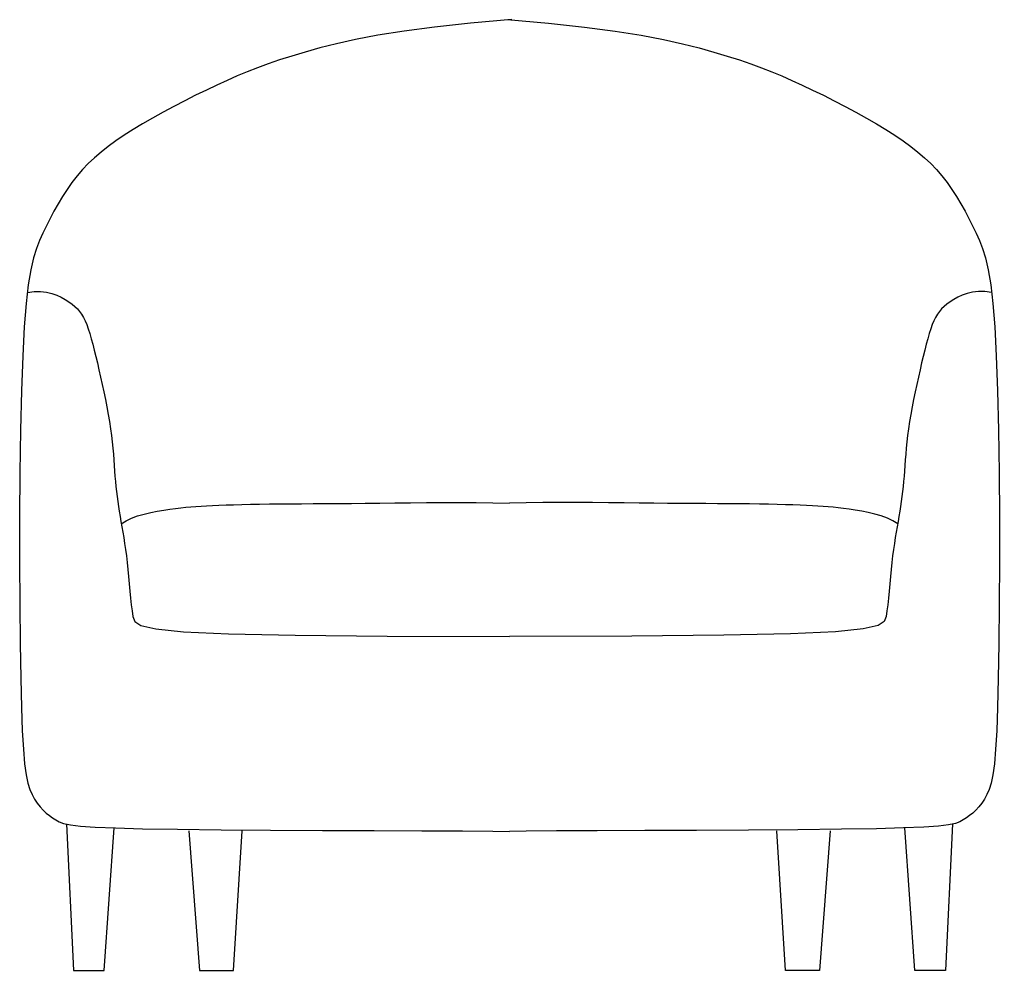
# Model space of a CAD drawing. Extents: x 12991.1 to 13056.5, y -366.4 to -302.9.
import ezdxf

# ---------------------------------------------------------------- set-up
doc = ezdxf.new("R2010")
doc.units = 0
doc.layers.get('0').update_dxf_attribs({"linetype": 'CONTINUOUS'})

# ---------------------------------------------------------------- blocks, each defined once
blk = doc.blocks.new('A$C2D0B664C')
at = {"color": 7}
for points in [[(11.5, 69.852), (8.731, 69.611), (6.346, 69.354), (4.302, 69.085), (2.555, 68.807), (1.064, 68.524), (-0.214, 68.24), (-1.321, 67.959), (-2.3, 67.683), (-3.189, 67.416), (-4.006, 67.155), (-4.766, 66.895), (-5.481, 66.633), (-6.167, 66.365), (-6.838, 66.086), (-7.506, 65.792), (-8.186, 65.481), (-8.889, 65.148), (-9.609, 64.796), (-10.337, 64.43), (-11.064, 64.052), (-11.782, 63.667), (-12.482, 63.278), (-13.154, 62.89), (-13.79, 62.506), (-14.382, 62.128), (-14.933, 61.755), (-15.445, 61.382), (-15.921, 61.007), (-16.364, 60.625), (-16.778, 60.234), (-17.165, 59.829), (-17.529, 59.407), (-17.873, 58.965), (-18.197, 58.507), (-18.504, 58.034), (-18.794, 57.552), (-19.068, 57.063), (-19.328, 56.571), (-19.575, 56.079), (-19.809, 55.591), (-20.032, 55.101), (-20.242, 54.565), (-20.439, 53.929), (-20.62, 53.141), (-20.783, 52.146), (-20.929, 50.892), (-21.054, 49.325), (-21.157, 47.392), (-21.238, 45.065), (-21.298, 42.424), (-21.337, 39.573), (-21.359, 36.617), (-21.363, 33.661), (-21.352, 30.81), (-21.327, 28.169), (-21.29, 25.843), (-21.242, 23.911), (-21.182, 22.35), (-21.11, 21.113), (-21.025, 20.15), (-20.925, 19.414), (-20.811, 18.857), (-20.68, 18.43), (-20.533, 18.085), (-20.368, 17.781), (-20.188, 17.509), (-19.996, 17.265), (-19.794, 17.048), (-19.585, 16.855), (-19.372, 16.684), (-19.156, 16.531), (-18.942, 16.395), (-18.718, 16.274), (-18.421, 16.166), (-17.974, 16.072), (-17.301, 15.989), (-16.325, 15.918), (-14.969, 15.858), (-13.157, 15.808), (-10.812, 15.768), (-7.907, 15.736), (-4.608, 15.712), (-1.132, 15.694), (2.306, 15.679), (5.488, 15.667), (8.2, 15.656), (10.224, 15.645), (11.346, 15.631)], [(11.192, 69.852), (13.96, 69.611), (16.345, 69.354), (18.39, 69.085), (20.136, 68.807), (21.627, 68.524), (22.905, 68.24), (24.012, 67.959), (24.991, 67.683), (25.88, 67.416), (26.697, 67.155), (27.457, 66.895), (28.173, 66.633), (28.859, 66.365), (29.529, 66.086), (30.197, 65.792), (30.878, 65.481), (31.58, 65.148), (32.3, 64.796), (33.028, 64.43), (33.756, 64.052), (34.474, 63.667), (35.173, 63.278), (35.845, 62.89), (36.481, 62.506), (37.074, 62.128), (37.624, 61.755), (38.136, 61.382), (38.612, 61.007), (39.055, 60.625), (39.469, 60.234), (39.856, 59.829), (40.221, 59.407), (40.564, 58.965), (40.889, 58.507), (41.195, 58.034), (41.485, 57.552), (41.76, 57.063), (42.019, 56.571), (42.266, 56.079), (42.5, 55.591), (42.723, 55.101), (42.934, 54.565), (43.13, 53.929), (43.311, 53.141), (43.475, 52.146), (43.62, 50.892), (43.745, 49.325), (43.849, 47.392), (43.93, 45.065), (43.989, 42.424), (44.029, 39.573), (44.05, 36.617), (44.054, 33.661), (44.043, 30.81), (44.018, 28.169), (43.981, 25.843), (43.933, 23.911), (43.874, 22.35), (43.802, 21.113), (43.716, 20.15), (43.617, 19.414), (43.502, 18.857), (43.371, 18.43), (43.224, 18.085), (43.059, 17.781), (42.88, 17.509), (42.687, 17.265), (42.485, 17.048), (42.276, 16.855), (42.063, 16.684), (41.848, 16.531), (41.633, 16.395), (41.409, 16.274), (41.112, 16.166), (40.666, 16.072), (39.992, 15.989), (39.016, 15.918), (37.661, 15.858), (35.849, 15.808), (33.504, 15.768), (30.598, 15.736), (27.299, 15.712), (23.823, 15.694), (20.386, 15.679), (17.203, 15.667), (14.492, 15.656), (12.467, 15.645), (11.346, 15.631)], [(-20.843, 51.632), (-20.388, 51.689), (-19.965, 51.691), (-19.573, 51.644), (-19.213, 51.559), (-18.883, 51.443), (-18.583, 51.305), (-18.313, 51.153), (-18.071, 50.997), (-17.858, 50.842), (-17.669, 50.685), (-17.503, 50.524), (-17.355, 50.353), (-17.222, 50.168), (-17.102, 49.964), (-16.99, 49.737), (-16.884, 49.483), (-16.781, 49.198), (-16.679, 48.883), (-16.578, 48.539), (-16.478, 48.169), (-16.377, 47.774), (-16.276, 47.355), (-16.172, 46.915), (-16.067, 46.455), (-15.959, 45.977), (-15.85, 45.486), (-15.742, 44.986), (-15.637, 44.482), (-15.537, 43.98), (-15.444, 43.483), (-15.36, 42.996), (-15.288, 42.525), (-15.227, 42.073), (-15.178, 41.64), (-15.138, 41.224), (-15.104, 40.823), (-15.075, 40.436), (-15.049, 40.062), (-15.024, 39.7), (-14.997, 39.346), (-14.967, 39.001), (-14.933, 38.663), (-14.896, 38.329), (-14.855, 37.998), (-14.811, 37.669), (-14.763, 37.339), (-14.711, 37.008), (-14.656, 36.672), (-14.598, 36.331), (-14.537, 35.982), (-14.475, 35.622), (-14.412, 35.251), (-14.351, 34.865), (-14.291, 34.462), (-14.235, 34.039), (-14.183, 33.596), (-14.135, 33.13), (-14.091, 32.65), (-14.049, 32.164), (-14.006, 31.683), (-13.962, 31.215), (-13.912, 30.769), (-13.857, 30.355), (-13.795, 29.981), (-13.675, 29.656), (-13.261, 29.38), (-12.267, 29.15), (-10.411, 28.966), (-7.406, 28.826), (-2.968, 28.728), (3.188, 28.67), (11.346, 28.651)], [(43.534, 51.632), (43.079, 51.689), (42.656, 51.691), (42.265, 51.644), (41.904, 51.559), (41.574, 51.443), (41.274, 51.305), (41.004, 51.153), (40.762, 50.997), (40.549, 50.842), (40.361, 50.685), (40.194, 50.524), (40.046, 50.353), (39.913, 50.168), (39.793, 49.964), (39.681, 49.737), (39.575, 49.483), (39.472, 49.198), (39.37, 48.883), (39.27, 48.539), (39.169, 48.169), (39.069, 47.774), (38.967, 47.355), (38.864, 46.915), (38.758, 46.455), (38.65, 45.977), (38.541, 45.486), (38.433, 44.986), (38.328, 44.482), (38.228, 43.98), (38.135, 43.483), (38.052, 42.996), (37.979, 42.525), (37.919, 42.073), (37.87, 41.64), (37.829, 41.224), (37.796, 40.823), (37.767, 40.436), (37.741, 40.062), (37.715, 39.7), (37.688, 39.346), (37.658, 39.001), (37.624, 38.663), (37.587, 38.329), (37.546, 37.998), (37.502, 37.669), (37.454, 37.339), (37.402, 37.008), (37.347, 36.672), (37.289, 36.331), (37.228, 35.982), (37.166, 35.622), (37.104, 35.251), (37.042, 34.865), (36.983, 34.462), (36.926, 34.039), (36.874, 33.596), (36.827, 33.13), (36.783, 32.65), (36.74, 32.164), (36.698, 31.683), (36.653, 31.215), (36.604, 30.769), (36.549, 30.355), (36.486, 29.981), (36.366, 29.656), (35.952, 29.38), (34.959, 29.15), (33.102, 28.966), (30.097, 28.826), (25.659, 28.728), (19.503, 28.67), (11.346, 28.651)], [(-14.58, 36.163), (-14.256, 36.373), (-13.885, 36.551), (-13.48, 36.7), (-13.051, 36.825), (-12.611, 36.929), (-12.169, 37.014), (-11.739, 37.084), (-11.331, 37.143), (-10.952, 37.194), (-10.598, 37.238), (-10.26, 37.276), (-9.928, 37.308), (-9.594, 37.336), (-9.248, 37.36), (-8.881, 37.381), (-8.485, 37.4), (-8.052, 37.419), (-7.581, 37.435), (-7.073, 37.451), (-6.529, 37.465), (-5.949, 37.478), (-5.335, 37.489), (-4.688, 37.499), (-4.008, 37.507), (-3.295, 37.513), (-2.549, 37.518), (-1.769, 37.523), (-0.954, 37.527), (-0.102, 37.532), (0.787, 37.538), (1.715, 37.545), (2.683, 37.554), (3.69, 37.566), (4.732, 37.578), (5.802, 37.589), (6.893, 37.596), (8, 37.598), (9.115, 37.591), (10.232, 37.575), (11.346, 37.547)], [(37.272, 36.163), (36.947, 36.373), (36.577, 36.551), (36.171, 36.7), (35.743, 36.825), (35.302, 36.929), (34.861, 37.014), (34.43, 37.084), (34.022, 37.143), (33.644, 37.194), (33.29, 37.238), (32.952, 37.276), (32.62, 37.308), (32.285, 37.336), (31.939, 37.36), (31.572, 37.381), (31.176, 37.4), (30.743, 37.419), (30.272, 37.435), (29.764, 37.451), (29.22, 37.465), (28.641, 37.478), (28.027, 37.489), (27.379, 37.499), (26.699, 37.507), (25.986, 37.513), (25.241, 37.518), (24.461, 37.523), (23.645, 37.527), (22.793, 37.532), (21.904, 37.538), (20.976, 37.545), (20.008, 37.554), (19.001, 37.566), (17.959, 37.578), (16.889, 37.589), (15.798, 37.596), (14.691, 37.598), (13.576, 37.591), (12.459, 37.575), (11.346, 37.547)], [(-18.229, 16.126), (-17.768, 6.343), (-15.716, 6.343), (-15.059, 15.862)], [(40.92, 16.126), (40.46, 6.343), (38.408, 6.343), (37.75, 15.862)], [(-10.054, 15.672), (-9.348, 6.343), (-7.076, 6.343), (-6.508, 15.672)], [(32.746, 15.672), (32.039, 6.343), (29.767, 6.343), (29.199, 15.672)]]:
    blk.add_lwpolyline(points, dxfattribs=at)

msp = doc.modelspace()

# ---------------------------------------------------------------- block references
at = {"color": 7}
msp.add_blockref('A$C2D0B664C', (13012.479, -372.748), dxfattribs=at)

doc.saveas('drawing.dxf')
